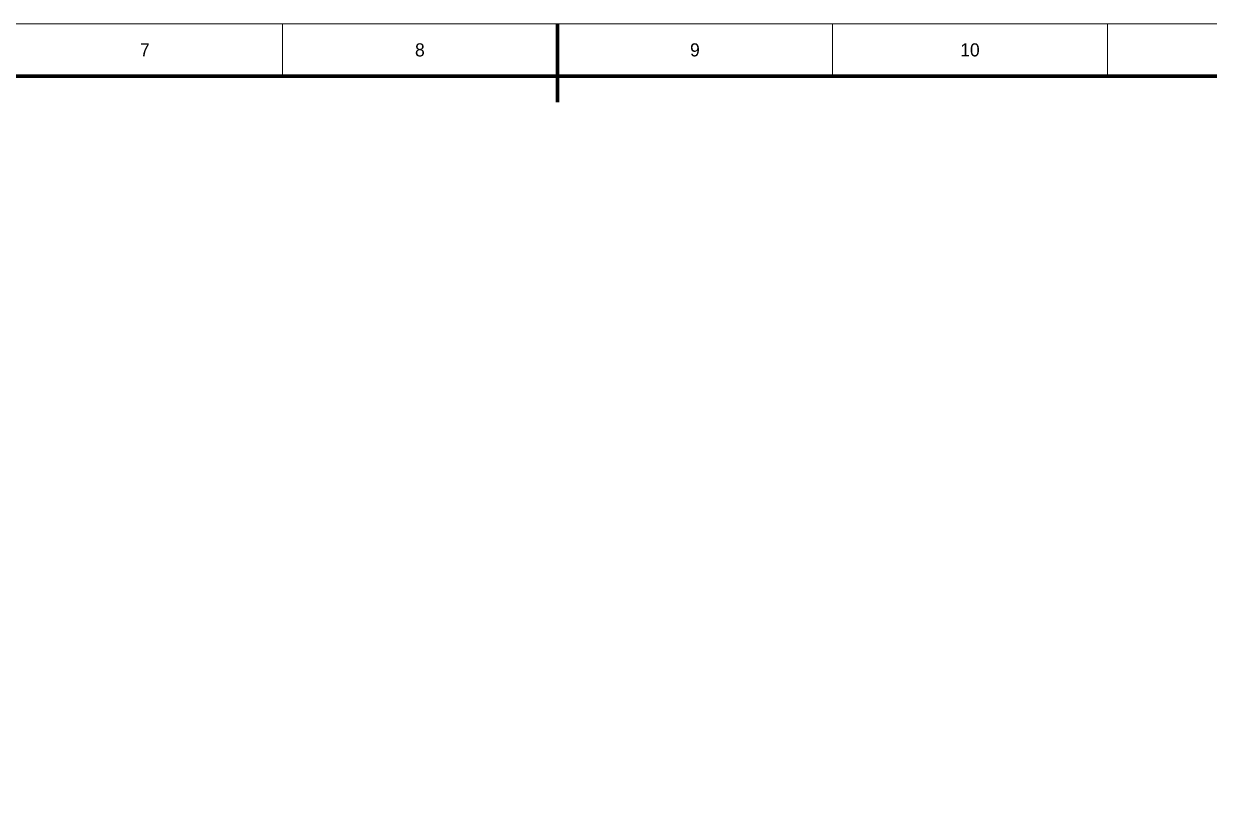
# Model space of a CAD drawing. Header units: millimetres. Extents: x 0 to 841, y 0 to 594.
# Drawn here: x 318.5 to 545.1, y 442.5 to 594 of the extents above; entities that cross this region are included whole.
import ezdxf
from ezdxf.enums import TextEntityAlignment as Align

# ---------------------------------------------------------------- set-up
doc = ezdxf.new("R2010")
doc.units = ezdxf.units.MM
for name, color, linetype, lineweight in [('FINA', 7, 'CONTINUOUS', 18), ('NORMA', 7, 'CONTINUOUS', 70), ('TEXTO', 7, 'CONTINUOUS', 25)]:
    doc.layers.add(name, color=color, linetype=linetype, lineweight=lineweight)

msp = doc.modelspace()

# ---------------------------------------------------------------- linework, layer by layer
at = {"layer": 'FINA'}
for p, q in [((367.94, 584), (367.94, 594)), ((420.5, 584), (420.5, 594)), ((473.06, 584), (473.06, 594)), ((525.62, 584), (525.62, 594))]:
    msp.add_line(p, q, dxfattribs=at)
msp.add_lwpolyline([(0, 0), (841, 0), (841, 594), (0, 594)], close=True, dxfattribs=at)
at = {"layer": 'NORMA'}
msp.add_line((420.5, 594), (420.5, 579), dxfattribs=at)
msp.add_lwpolyline([(20, 10), (831, 10), (831, 584), (20, 584)], close=True, dxfattribs=at)

# ---------------------------------------------------------------- texts
at = {"layer": 'TEXTO'}
for s, p in [('7', (341.66, 589)), ('8', (394.22, 589)), ('9', (446.78, 589)), ('10', (499.34, 589))]:
    msp.add_text(s, height=2.5, dxfattribs=at).set_placement(p, align=Align.MIDDLE_CENTER)

doc.saveas('drawing.dxf')
